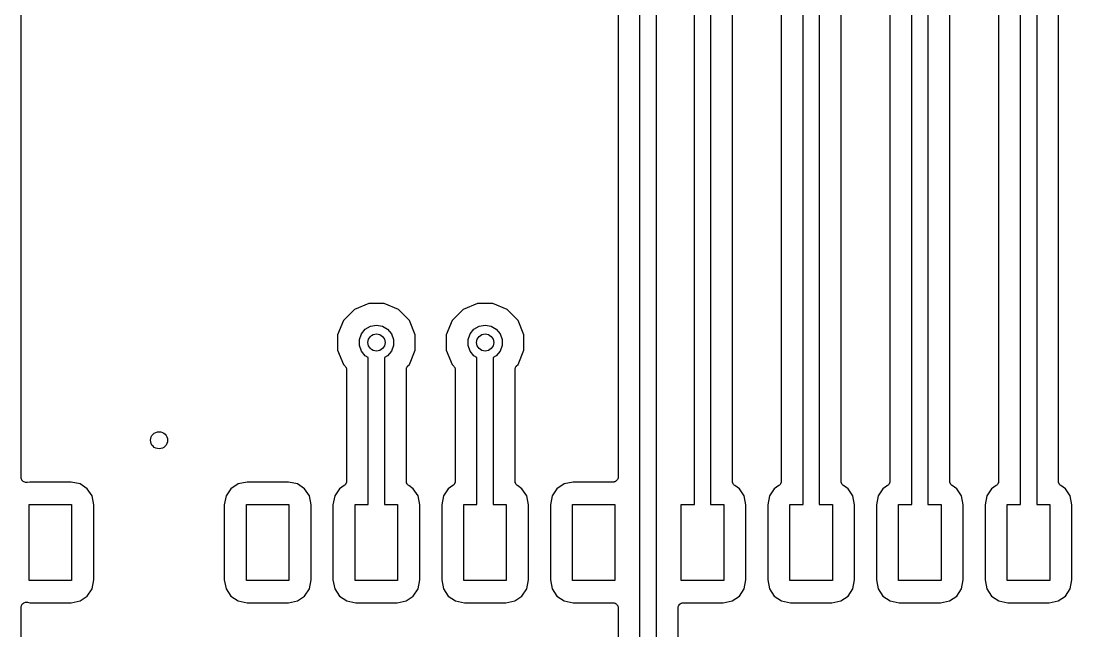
# Model space of a CAD drawing. Extents: x 40 to 163, y -163 to -37.
# Drawn here: x 39.95 to 64.52, y -135.01 to -120.76 of the extents above; entities that cross this region are included whole.
import ezdxf

# ---------------------------------------------------------------- set-up
doc = ezdxf.new("R2010")
doc.units = 0
doc.header["$MEASUREMENT"] = 0
doc.layers.add('BLACK', color=7, linetype='CONTINUOUS')

msp = doc.modelspace()

# ---------------------------------------------------------------- linework, layer by layer
at = {"layer": 'BLACK', "linetype": 'CONTINUOUS'}
for p, q in [((55.6895, -132.055), (55.6895, -110.498)), ((56.0705, -110.569), (56.0705, -132.055)), ((56.5785, -131.512), (56.5785, -110.832)), ((57.7215, -111.841), (57.7215, -131.512)), ((58.2295, -132.055), (58.2295, -111.768)), ((58.6105, -111.839), (58.6105, -132.055)), ((59.1185, -131.512), (59.1185, -112.102)), ((54.4195, -135.882), (54.4195, -112.474)), ((54.8005, -112.403), (54.8005, -135.811)), ((53.9115, -112.737), (53.9115, -131.407)), ((60.2615, -113.111), (60.2615, -131.512)), ((60.7695, -132.055), (60.7695, -113.038)), ((61.1505, -113.109), (61.1505, -132.055)), ((61.6585, -131.512), (61.6585, -113.372)), ((63.6905, -114.379), (63.6905, -132.055)), ((64.1985, -131.512), (64.1985, -114.642)), ((62.8015, -115.489), (62.8015, -131.512)), ((63.3095, -132.055), (63.3095, -115.553)), ((39.953, -131.42), (39.953, -119.158)), ((48.0794, -127.362), (47.7457, -127.5)), ((48.4406, -127.362), (48.0794, -127.362)), ((48.7743, -127.5), (48.4406, -127.362)), ((50.6194, -127.362), (50.2857, -127.5)), ((50.9806, -127.362), (50.6194, -127.362)), ((51.3143, -127.5), (50.9806, -127.362)), ((47.7457, -127.5), (47.4902, -127.756)), ((49.0298, -127.756), (48.7743, -127.5)), ((50.2857, -127.5), (50.0302, -127.756)), ((51.5698, -127.756), (51.3143, -127.5)), ((47.4902, -127.756), (47.352, -128.089)), ((47.9082, -128.067), (47.9989, -127.959)), ((47.9989, -127.959), (48.1211, -127.888)), ((48.1211, -127.888), (48.26, -127.864)), ((48.26, -127.864), (48.3989, -127.888)), ((48.3989, -127.888), (48.5211, -127.959)), ((48.5211, -127.959), (48.6118, -128.067)), ((49.168, -128.089), (49.0298, -127.756)), ((50.0302, -127.756), (49.892, -128.089)), ((50.4482, -128.067), (50.5389, -127.959)), ((50.5389, -127.959), (50.6611, -127.888)), ((50.6611, -127.888), (50.8, -127.864)), ((50.8, -127.864), (50.9389, -127.888)), ((50.9389, -127.888), (51.0611, -127.959)), ((51.0611, -127.959), (51.1518, -128.067)), ((51.708, -128.089), (51.5698, -127.756)), ((47.352, -128.089), (47.352, -128.451)), ((47.86, -128.199), (47.9082, -128.067)), ((47.86, -128.341), (47.86, -128.199)), ((48.6118, -128.067), (48.66, -128.199)), ((48.66, -128.199), (48.66, -128.341)), ((49.168, -128.451), (49.168, -128.089)), ((49.892, -128.089), (49.892, -128.451)), ((50.4, -128.199), (50.4482, -128.067)), ((50.4, -128.341), (50.4, -128.199)), ((51.1518, -128.067), (51.2, -128.199)), ((51.2, -128.199), (51.2, -128.341)), ((51.708, -128.451), (51.708, -128.089)), ((47.352, -128.451), (47.4902, -128.784)), ((47.9082, -128.473), (47.86, -128.341)), ((48.66, -128.341), (48.6118, -128.473)), ((49.0298, -128.784), (49.168, -128.451)), ((49.892, -128.451), (50.0302, -128.784)), ((50.4482, -128.473), (50.4, -128.341)), ((51.2, -128.341), (51.1518, -128.473)), ((51.5698, -128.784), (51.708, -128.451)), ((47.9989, -128.581), (47.9082, -128.473)), ((48.0695, -128.622), (47.9989, -128.581)), ((48.0695, -132.055), (48.0695, -128.622)), ((48.5211, -128.581), (48.4505, -128.622)), ((48.4505, -128.622), (48.4505, -132.055)), ((48.6118, -128.473), (48.5211, -128.581)), ((50.5389, -128.581), (50.4482, -128.473)), ((50.6095, -128.622), (50.5389, -128.581)), ((50.6095, -132.055), (50.6095, -128.622)), ((51.0611, -128.581), (50.9905, -128.622)), ((50.9905, -128.622), (50.9905, -132.055)), ((51.1518, -128.473), (51.0611, -128.581)), ((47.4902, -128.784), (47.5243, -128.818)), ((47.5243, -128.818), (47.5275, -128.823)), ((47.5275, -128.823), (47.5318, -128.827)), ((47.5318, -128.827), (47.5401, -128.841)), ((47.5401, -128.841), (47.5496, -128.855)), ((47.5496, -128.855), (47.551, -128.86)), ((47.551, -128.86), (47.5538, -128.865)), ((47.5538, -128.865), (47.5567, -128.881)), ((47.5567, -128.881), (47.561, -128.897)), ((47.561, -128.897), (47.5605, -128.903)), ((47.5605, -128.903), (47.5615, -128.908)), ((47.5615, -128.908), (47.5615, -131.512)), ((48.9585, -128.908), (48.9595, -128.903)), ((48.9585, -131.512), (48.9585, -128.908)), ((48.959, -128.897), (48.9633, -128.881)), ((48.9595, -128.903), (48.959, -128.897)), ((48.9633, -128.881), (48.9662, -128.865)), ((48.9662, -128.865), (48.969, -128.86)), ((48.969, -128.86), (48.9704, -128.855)), ((48.9704, -128.855), (48.9799, -128.841)), ((48.9799, -128.841), (48.9882, -128.827)), ((48.9882, -128.827), (48.9925, -128.823)), ((48.9925, -128.823), (48.9957, -128.818)), ((48.9957, -128.818), (49.0298, -128.784)), ((50.0302, -128.784), (50.0643, -128.818)), ((50.0643, -128.818), (50.0675, -128.823)), ((50.0675, -128.823), (50.0718, -128.827)), ((50.0718, -128.827), (50.0801, -128.841)), ((50.0801, -128.841), (50.0896, -128.855)), ((50.0896, -128.855), (50.091, -128.86)), ((50.091, -128.86), (50.0938, -128.865)), ((50.0938, -128.865), (50.0967, -128.881)), ((50.0967, -128.881), (50.101, -128.897)), ((50.101, -128.897), (50.1005, -128.903)), ((50.1005, -128.903), (50.1015, -128.908)), ((50.1015, -128.908), (50.1015, -131.512)), ((51.4985, -128.908), (51.4995, -128.903)), ((51.4985, -131.512), (51.4985, -128.908)), ((51.499, -128.897), (51.5033, -128.881)), ((51.4995, -128.903), (51.499, -128.897)), ((51.5033, -128.881), (51.5062, -128.865)), ((51.5062, -128.865), (51.509, -128.86)), ((51.509, -128.86), (51.5104, -128.855)), ((51.5104, -128.855), (51.5199, -128.841)), ((51.5199, -128.841), (51.5282, -128.827)), ((51.5282, -128.827), (51.5325, -128.823)), ((51.5325, -128.823), (51.5357, -128.818)), ((51.5357, -128.818), (51.5698, -128.784)), ((53.9115, -131.407), (53.9096, -131.418)), ((39.9532, -131.421), (39.953, -131.42)), ((39.953, -131.423), (39.9532, -131.421)), ((39.9571, -131.443), (39.953, -131.423)), ((39.9607, -131.463), (39.9571, -131.443)), ((39.9614, -131.465), (39.9607, -131.463)), ((39.9616, -131.466), (39.9614, -131.465)), ((39.9724, -131.484), (39.9616, -131.466)), ((39.9827, -131.502), (39.9724, -131.484)), ((39.9838, -131.503), (39.9827, -131.502)), ((39.9845, -131.504), (39.9838, -131.503)), ((40.0007, -131.517), (39.9845, -131.504)), ((40.0165, -131.53), (40.0007, -131.517)), ((40.0178, -131.53), (40.0165, -131.53)), ((40.0189, -131.531), (40.0178, -131.53)), ((40.0385, -131.538), (40.0189, -131.531)), ((40.0579, -131.545), (40.0385, -131.538)), ((40.0593, -131.545), (40.0579, -131.545)), ((40.0607, -131.546), (40.0593, -131.545)), ((40.0814, -131.545), (40.0607, -131.546)), ((40.1021, -131.545), (40.0814, -131.545)), ((40.1034, -131.545), (40.1021, -131.545)), ((40.1048, -131.545), (40.1034, -131.545)), ((40.1572, -131.534), (40.1048, -131.545)), ((41.1228, -131.534), (40.1572, -131.534)), ((41.3335, -131.576), (41.1228, -131.534)), ((41.5015, -131.688), (41.3335, -131.576)), ((45.0265, -131.576), (44.8585, -131.688)), ((45.2372, -131.534), (45.0265, -131.576)), ((46.2028, -131.534), (45.2372, -131.534)), ((46.4135, -131.576), (46.2028, -131.534)), ((46.5815, -131.688), (46.4135, -131.576)), ((47.5051, -131.617), (47.3985, -131.688)), ((47.518, -131.605), (47.5051, -131.617)), ((47.5318, -131.593), (47.518, -131.605)), ((47.5339, -131.59), (47.5318, -131.593)), ((47.5369, -131.587), (47.5339, -131.59)), ((47.5449, -131.571), (47.5369, -131.587)), ((47.5538, -131.555), (47.5449, -131.571)), ((47.5546, -131.551), (47.5538, -131.555)), ((47.5564, -131.547), (47.5546, -131.551)), ((47.5584, -131.529), (47.5564, -131.547)), ((47.5615, -131.512), (47.5584, -131.529)), ((48.9616, -131.529), (48.9585, -131.512)), ((48.9636, -131.547), (48.9616, -131.529)), ((48.9654, -131.551), (48.9636, -131.547)), ((48.9662, -131.555), (48.9654, -131.551)), ((48.9751, -131.571), (48.9662, -131.555)), ((48.9831, -131.587), (48.9751, -131.571)), ((48.9861, -131.59), (48.9831, -131.587)), ((48.9882, -131.593), (48.9861, -131.59)), ((49.002, -131.605), (48.9882, -131.593)), ((49.0149, -131.617), (49.002, -131.605)), ((49.1215, -131.688), (49.0149, -131.617)), ((50.0451, -131.617), (49.9385, -131.688)), ((50.058, -131.605), (50.0451, -131.617)), ((50.0718, -131.593), (50.058, -131.605)), ((50.0739, -131.59), (50.0718, -131.593)), ((50.0769, -131.587), (50.0739, -131.59)), ((50.0849, -131.571), (50.0769, -131.587)), ((50.0938, -131.555), (50.0849, -131.571)), ((50.0946, -131.551), (50.0938, -131.555)), ((50.0964, -131.547), (50.0946, -131.551)), ((50.0984, -131.529), (50.0964, -131.547)), ((50.1015, -131.512), (50.0984, -131.529)), ((51.5016, -131.529), (51.4985, -131.512)), ((51.5036, -131.547), (51.5016, -131.529)), ((51.5054, -131.551), (51.5036, -131.547)), ((51.5062, -131.555), (51.5054, -131.551)), ((51.5151, -131.571), (51.5062, -131.555)), ((51.5231, -131.587), (51.5151, -131.571)), ((51.5261, -131.59), (51.5231, -131.587)), ((51.5282, -131.593), (51.5261, -131.59)), ((51.542, -131.605), (51.5282, -131.593)), ((51.5549, -131.617), (51.542, -131.605)), ((51.6615, -131.688), (51.5549, -131.617)), ((52.6465, -131.576), (52.4785, -131.688)), ((52.8572, -131.534), (52.6465, -131.576)), ((53.7845, -131.534), (52.8572, -131.534)), ((53.7954, -131.532), (53.7845, -131.534)), ((53.8066, -131.532), (53.7954, -131.532)), ((53.817, -131.528), (53.8066, -131.532)), ((53.8279, -131.527), (53.817, -131.528)), ((53.8376, -131.521), (53.8279, -131.527)), ((53.848, -131.517), (53.8376, -131.521)), ((53.8565, -131.51), (53.848, -131.517)), ((53.8661, -131.504), (53.8565, -131.51)), ((53.8733, -131.496), (53.8661, -131.504)), ((53.8818, -131.489), (53.8733, -131.496)), ((53.8873, -131.479), (53.8818, -131.489)), ((53.8945, -131.471), (53.8873, -131.479)), ((53.8983, -131.46), (53.8945, -131.471)), ((53.9038, -131.451), (53.8983, -131.46)), ((53.9058, -131.44), (53.9038, -131.451)), ((53.9096, -131.429), (53.9058, -131.44)), ((53.9096, -131.418), (53.9096, -131.429)), ((56.5816, -131.529), (56.5785, -131.512)), ((56.5836, -131.547), (56.5816, -131.529)), ((56.5854, -131.551), (56.5836, -131.547)), ((56.5862, -131.555), (56.5854, -131.551)), ((56.5951, -131.571), (56.5862, -131.555)), ((56.6031, -131.587), (56.5951, -131.571)), ((56.6061, -131.59), (56.6031, -131.587)), ((56.6082, -131.593), (56.6061, -131.59)), ((56.622, -131.605), (56.6082, -131.593)), ((56.6349, -131.617), (56.622, -131.605)), ((56.7415, -131.688), (56.6349, -131.617)), ((57.6651, -131.617), (57.5585, -131.688)), ((57.678, -131.605), (57.6651, -131.617)), ((57.6918, -131.593), (57.678, -131.605)), ((57.6939, -131.59), (57.6918, -131.593)), ((57.6969, -131.587), (57.6939, -131.59)), ((57.7049, -131.571), (57.6969, -131.587)), ((57.7138, -131.555), (57.7049, -131.571)), ((57.7146, -131.551), (57.7138, -131.555)), ((57.7164, -131.547), (57.7146, -131.551)), ((57.7184, -131.529), (57.7164, -131.547)), ((57.7215, -131.512), (57.7184, -131.529)), ((59.1216, -131.529), (59.1185, -131.512)), ((59.1236, -131.547), (59.1216, -131.529)), ((59.1254, -131.551), (59.1236, -131.547)), ((59.1262, -131.555), (59.1254, -131.551)), ((59.1351, -131.571), (59.1262, -131.555)), ((59.1431, -131.587), (59.1351, -131.571)), ((59.1461, -131.59), (59.1431, -131.587)), ((59.1482, -131.593), (59.1461, -131.59)), ((59.162, -131.605), (59.1482, -131.593)), ((59.1749, -131.617), (59.162, -131.605)), ((59.2815, -131.688), (59.1749, -131.617)), ((60.2051, -131.617), (60.0985, -131.688)), ((60.218, -131.605), (60.2051, -131.617)), ((60.2318, -131.593), (60.218, -131.605)), ((60.2339, -131.59), (60.2318, -131.593)), ((60.2369, -131.587), (60.2339, -131.59)), ((60.2449, -131.571), (60.2369, -131.587)), ((60.2538, -131.555), (60.2449, -131.571)), ((60.2546, -131.551), (60.2538, -131.555)), ((60.2564, -131.547), (60.2546, -131.551)), ((60.2584, -131.529), (60.2564, -131.547)), ((60.2615, -131.512), (60.2584, -131.529)), ((61.6616, -131.529), (61.6585, -131.512)), ((61.6636, -131.547), (61.6616, -131.529)), ((61.6654, -131.551), (61.6636, -131.547)), ((61.6662, -131.555), (61.6654, -131.551)), ((61.6751, -131.571), (61.6662, -131.555)), ((61.6831, -131.587), (61.6751, -131.571)), ((61.6861, -131.59), (61.6831, -131.587)), ((61.6882, -131.593), (61.6861, -131.59)), ((61.702, -131.605), (61.6882, -131.593)), ((61.7149, -131.617), (61.702, -131.605)), ((61.8215, -131.688), (61.7149, -131.617)), ((62.7451, -131.617), (62.6385, -131.688)), ((62.758, -131.605), (62.7451, -131.617)), ((62.7718, -131.593), (62.758, -131.605)), ((62.7739, -131.59), (62.7718, -131.593)), ((62.7769, -131.587), (62.7739, -131.59)), ((62.7849, -131.571), (62.7769, -131.587)), ((62.7938, -131.555), (62.7849, -131.571)), ((62.7946, -131.551), (62.7938, -131.555)), ((62.7964, -131.547), (62.7946, -131.551)), ((62.7984, -131.529), (62.7964, -131.547)), ((62.8015, -131.512), (62.7984, -131.529)), ((64.2016, -131.529), (64.1985, -131.512)), ((64.2036, -131.547), (64.2016, -131.529)), ((64.2054, -131.551), (64.2036, -131.547)), ((64.2062, -131.555), (64.2054, -131.551)), ((64.2151, -131.571), (64.2062, -131.555)), ((64.2231, -131.587), (64.2151, -131.571)), ((64.2261, -131.59), (64.2231, -131.587)), ((64.2282, -131.593), (64.2261, -131.59)), ((64.242, -131.605), (64.2282, -131.593)), ((64.2549, -131.617), (64.242, -131.605)), ((64.3615, -131.688), (64.2549, -131.617)), ((41.6138, -131.856), (41.5015, -131.688)), ((41.6557, -132.067), (41.6138, -131.856)), ((44.7462, -131.856), (44.7043, -132.067)), ((44.8585, -131.688), (44.7462, -131.856)), ((46.6938, -131.856), (46.5815, -131.688)), ((46.7357, -132.067), (46.6938, -131.856)), ((47.2862, -131.856), (47.2443, -132.067)), ((47.3985, -131.688), (47.2862, -131.856)), ((49.2338, -131.856), (49.1215, -131.688)), ((49.2757, -132.067), (49.2338, -131.856)), ((49.8262, -131.856), (49.7843, -132.067)), ((49.9385, -131.688), (49.8262, -131.856)), ((51.7738, -131.856), (51.6615, -131.688)), ((51.8157, -132.067), (51.7738, -131.856)), ((52.3662, -131.856), (52.3243, -132.067)), ((52.4785, -131.688), (52.3662, -131.856)), ((56.8538, -131.856), (56.7415, -131.688)), ((56.8957, -132.067), (56.8538, -131.856)), ((57.4462, -131.856), (57.4043, -132.067)), ((57.5585, -131.688), (57.4462, -131.856)), ((59.3938, -131.856), (59.2815, -131.688)), ((59.4357, -132.067), (59.3938, -131.856)), ((59.9862, -131.856), (59.9443, -132.067)), ((60.0985, -131.688), (59.9862, -131.856)), ((61.9338, -131.856), (61.8215, -131.688)), ((61.9757, -132.067), (61.9338, -131.856)), ((62.5262, -131.856), (62.4843, -132.067)), ((62.6385, -131.688), (62.5262, -131.856)), ((64.4738, -131.856), (64.3615, -131.688)), ((64.5157, -132.067), (64.4738, -131.856)), ((40.1447, -133.833), (40.1447, -132.055)), ((40.1447, -132.055), (41.1353, -132.055)), ((41.1353, -132.055), (41.1353, -133.833)), ((41.6557, -133.82), (41.6557, -132.067)), ((44.7043, -132.067), (44.7043, -133.82)), ((45.2247, -133.833), (45.2247, -132.055)), ((45.2247, -132.055), (46.2153, -132.055)), ((46.2153, -132.055), (46.2153, -133.833)), ((46.7357, -133.82), (46.7357, -132.067)), ((47.2443, -132.067), (47.2443, -133.82)), ((47.7647, -133.833), (47.7647, -132.055)), ((47.7647, -132.055), (48.0695, -132.055)), ((48.4505, -132.055), (48.7553, -132.055)), ((48.7553, -132.055), (48.7553, -133.833)), ((49.2757, -133.82), (49.2757, -132.067)), ((49.7843, -132.067), (49.7843, -133.82)), ((50.3047, -133.833), (50.3047, -132.055)), ((50.3047, -132.055), (50.6095, -132.055)), ((50.9905, -132.055), (51.2953, -132.055)), ((51.2953, -132.055), (51.2953, -133.833)), ((51.8157, -133.82), (51.8157, -132.067)), ((52.3243, -132.067), (52.3243, -133.82)), ((52.8447, -133.833), (52.8447, -132.055)), ((52.8447, -132.055), (53.8353, -132.055)), ((53.8353, -132.055), (53.8353, -133.833)), ((55.3847, -133.833), (55.3847, -132.055)), ((55.3847, -132.055), (55.6895, -132.055)), ((56.0705, -132.055), (56.3753, -132.055)), ((56.3753, -132.055), (56.3753, -133.833)), ((56.8957, -133.82), (56.8957, -132.067)), ((57.4043, -132.067), (57.4043, -133.82)), ((57.9247, -133.833), (57.9247, -132.055)), ((57.9247, -132.055), (58.2295, -132.055)), ((58.6105, -132.055), (58.9153, -132.055)), ((58.9153, -132.055), (58.9153, -133.833)), ((59.4357, -133.82), (59.4357, -132.067)), ((59.9443, -132.067), (59.9443, -133.82)), ((60.4647, -133.833), (60.4647, -132.055)), ((60.4647, -132.055), (60.7695, -132.055)), ((61.1505, -132.055), (61.4553, -132.055)), ((61.4553, -132.055), (61.4553, -133.833)), ((61.9757, -133.82), (61.9757, -132.067)), ((62.4843, -132.067), (62.4843, -133.82)), ((63.0047, -133.833), (63.0047, -132.055)), ((63.0047, -132.055), (63.3095, -132.055)), ((63.6905, -132.055), (63.9953, -132.055)), ((63.9953, -132.055), (63.9953, -133.833)), ((64.5157, -133.82), (64.5157, -132.067)), ((41.1353, -133.833), (40.1447, -133.833)), ((41.6138, -134.031), (41.6557, -133.82)), ((44.7043, -133.82), (44.7462, -134.031)), ((46.2153, -133.833), (45.2247, -133.833)), ((46.6938, -134.031), (46.7357, -133.82)), ((47.2443, -133.82), (47.2862, -134.031)), ((48.7553, -133.833), (47.7647, -133.833)), ((49.2338, -134.031), (49.2757, -133.82)), ((49.7843, -133.82), (49.8262, -134.031)), ((51.2953, -133.833), (50.3047, -133.833)), ((51.7738, -134.031), (51.8157, -133.82)), ((52.3243, -133.82), (52.3662, -134.031)), ((53.8353, -133.833), (52.8447, -133.833)), ((56.3753, -133.833), (55.3847, -133.833)), ((56.8538, -134.031), (56.8957, -133.82)), ((57.4043, -133.82), (57.4462, -134.031)), ((58.9153, -133.833), (57.9247, -133.833)), ((59.3938, -134.031), (59.4357, -133.82)), ((59.9443, -133.82), (59.9862, -134.031)), ((61.4553, -133.833), (60.4647, -133.833)), ((61.9338, -134.031), (61.9757, -133.82)), ((62.4843, -133.82), (62.5262, -134.031)), ((63.9953, -133.833), (63.0047, -133.833)), ((64.4738, -134.031), (64.5157, -133.82)), ((41.5015, -134.199), (41.6138, -134.031)), ((44.7462, -134.031), (44.8585, -134.199)), ((46.5815, -134.199), (46.6938, -134.031)), ((47.2862, -134.031), (47.3985, -134.199)), ((49.1215, -134.199), (49.2338, -134.031)), ((49.8262, -134.031), (49.9385, -134.199)), ((51.6615, -134.199), (51.7738, -134.031)), ((52.3662, -134.031), (52.4785, -134.199)), ((56.7415, -134.199), (56.8538, -134.031)), ((57.4462, -134.031), (57.5585, -134.199)), ((59.2815, -134.199), (59.3938, -134.031)), ((59.9862, -134.031), (60.0985, -134.199)), ((61.8215, -134.199), (61.9338, -134.031)), ((62.5262, -134.031), (62.6385, -134.199)), ((64.3615, -134.199), (64.4738, -134.031)), ((40.0007, -134.37), (40.0165, -134.357)), ((40.0165, -134.357), (40.0178, -134.357)), ((40.0178, -134.357), (40.0189, -134.356)), ((40.0189, -134.356), (40.0385, -134.349)), ((40.0385, -134.349), (40.0579, -134.342)), ((40.0579, -134.342), (40.0593, -134.342)), ((40.0593, -134.342), (40.0607, -134.342)), ((40.0607, -134.342), (40.0814, -134.342)), ((40.0814, -134.342), (40.1021, -134.342)), ((40.1021, -134.342), (40.1034, -134.343)), ((40.1034, -134.343), (40.1048, -134.343)), ((40.1048, -134.343), (40.1572, -134.353)), ((40.1572, -134.353), (41.1228, -134.353)), ((41.1228, -134.353), (41.3335, -134.311)), ((41.3335, -134.311), (41.5015, -134.199)), ((44.8585, -134.199), (45.0265, -134.311)), ((45.0265, -134.311), (45.2372, -134.353)), ((45.2372, -134.353), (46.2028, -134.353)), ((46.2028, -134.353), (46.4135, -134.311)), ((46.4135, -134.311), (46.5815, -134.199)), ((47.3985, -134.199), (47.5665, -134.311)), ((47.5665, -134.311), (47.7772, -134.353)), ((47.7772, -134.353), (48.7428, -134.353)), ((48.7428, -134.353), (48.9535, -134.311)), ((48.9535, -134.311), (49.1215, -134.199)), ((49.9385, -134.199), (50.1065, -134.311)), ((50.1065, -134.311), (50.3172, -134.353)), ((50.3172, -134.353), (51.2828, -134.353)), ((51.2828, -134.353), (51.4935, -134.311)), ((51.4935, -134.311), (51.6615, -134.199)), ((52.4785, -134.199), (52.6465, -134.311)), ((52.6465, -134.311), (52.8572, -134.353)), ((52.8572, -134.353), (53.7845, -134.353)), ((53.7845, -134.353), (53.7954, -134.355)), ((53.7954, -134.355), (53.8066, -134.355)), ((53.8066, -134.355), (53.817, -134.359)), ((55.403, -134.359), (55.4134, -134.355)), ((55.4134, -134.355), (55.4246, -134.355)), ((55.4246, -134.355), (55.4355, -134.353)), ((55.4355, -134.353), (56.3628, -134.353)), ((56.3628, -134.353), (56.5735, -134.311)), ((56.5735, -134.311), (56.7415, -134.199)), ((57.5585, -134.199), (57.7265, -134.311)), ((57.7265, -134.311), (57.9372, -134.353)), ((57.9372, -134.353), (58.9028, -134.353)), ((58.9028, -134.353), (59.1135, -134.311)), ((59.1135, -134.311), (59.2815, -134.199)), ((60.0985, -134.199), (60.2665, -134.311)), ((60.2665, -134.311), (60.4772, -134.353)), ((60.4772, -134.353), (61.4428, -134.353)), ((61.4428, -134.353), (61.6535, -134.311)), ((61.6535, -134.311), (61.8215, -134.199)), ((62.6385, -134.199), (62.8065, -134.311)), ((62.8065, -134.311), (63.0172, -134.353)), ((63.0172, -134.353), (63.9828, -134.353)), ((63.9828, -134.353), (64.1935, -134.311)), ((64.1935, -134.311), (64.3615, -134.199)), ((39.953, -134.464), (39.9571, -134.444)), ((39.9532, -134.466), (39.953, -134.464)), ((39.953, -134.467), (39.9532, -134.466)), ((39.953, -136.541), (39.953, -134.467)), ((39.9571, -134.444), (39.9607, -134.424)), ((39.9607, -134.424), (39.9614, -134.423)), ((39.9614, -134.423), (39.9616, -134.421)), ((39.9616, -134.421), (39.9724, -134.403)), ((39.9724, -134.403), (39.9827, -134.386)), ((39.9827, -134.386), (39.9838, -134.385)), ((39.9838, -134.385), (39.9845, -134.383)), ((39.9845, -134.383), (40.0007, -134.37)), ((53.817, -134.359), (53.8279, -134.361)), ((53.8279, -134.361), (53.8376, -134.366)), ((53.8376, -134.366), (53.848, -134.37)), ((53.848, -134.37), (53.8565, -134.377)), ((53.8565, -134.377), (53.8661, -134.383)), ((53.8661, -134.383), (53.8733, -134.391)), ((53.8733, -134.391), (53.8818, -134.398)), ((53.8818, -134.398), (53.8873, -134.408)), ((53.8873, -134.408), (53.8945, -134.417)), ((53.8945, -134.417), (53.8983, -134.427)), ((53.8983, -134.427), (53.9038, -134.437)), ((53.9038, -134.437), (53.9058, -134.448)), ((53.9058, -134.448), (53.9096, -134.458)), ((53.9096, -134.458), (53.9096, -134.469)), ((53.9096, -134.469), (53.9115, -134.48)), ((53.9115, -134.48), (53.9115, -135.809)), ((55.3085, -134.48), (55.3104, -134.469)), ((55.3085, -135.548), (55.3085, -134.48)), ((55.3104, -134.458), (55.3142, -134.448)), ((55.3104, -134.469), (55.3104, -134.458)), ((55.3142, -134.448), (55.3162, -134.437)), ((55.3162, -134.437), (55.3217, -134.427)), ((55.3217, -134.427), (55.3255, -134.417)), ((55.3255, -134.417), (55.3327, -134.408)), ((55.3327, -134.408), (55.3382, -134.398)), ((55.3382, -134.398), (55.3467, -134.391)), ((55.3467, -134.391), (55.3539, -134.383)), ((55.3539, -134.383), (55.3635, -134.377)), ((55.3635, -134.377), (55.372, -134.37)), ((55.372, -134.37), (55.3824, -134.366)), ((55.3824, -134.366), (55.3921, -134.361)), ((55.3921, -134.361), (55.403, -134.359))]:
    msp.add_line(p, q, dxfattribs=at)
at = {"layer": 'BLACK'}
for centre in [(48.26, -128.27), (50.8, -128.27), (43.18, -130.556)]:
    msp.add_circle(centre, 0.2, dxfattribs=at)

doc.saveas('drawing.dxf')
